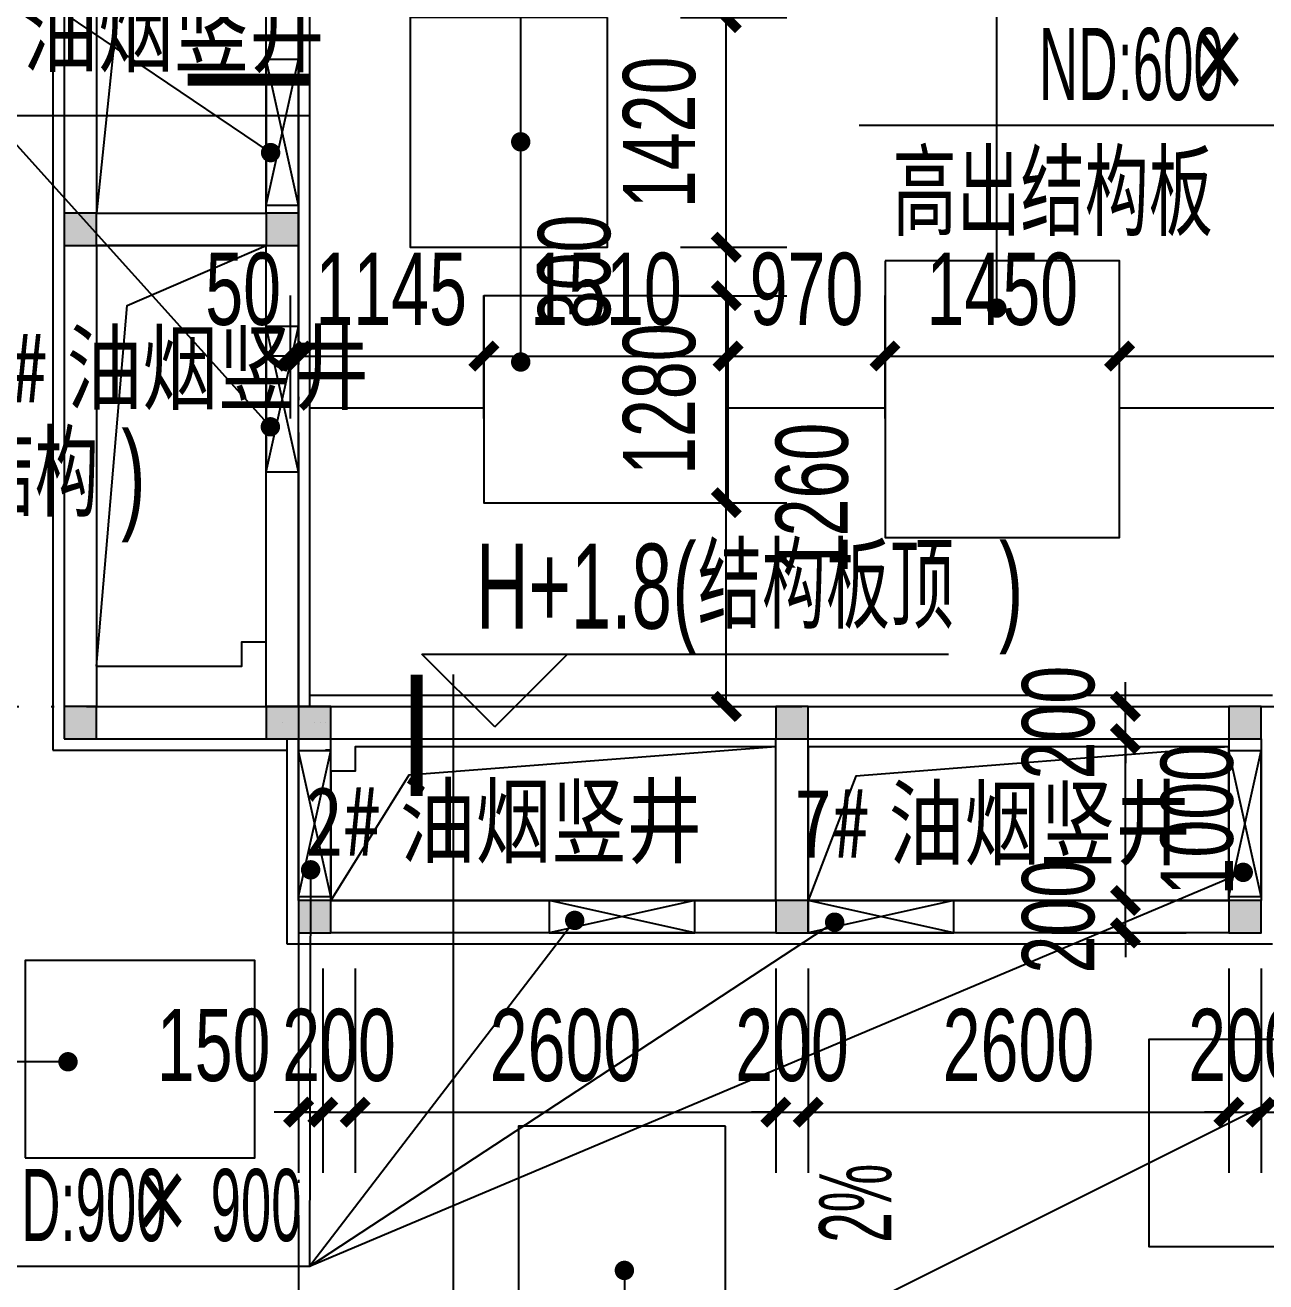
# Model space of a CAD drawing. Extents: x -409435 to 356702, y -107829 to 330904.
# Drawn here: x 21710 to 29379, y 271442 to 279213 of the extents above; entities that cross this region are included whole.
import ezdxf
from ezdxf.xclip import XClip

# ---------------------------------------------------------------- set-up
doc = ezdxf.new("R2010")
doc.units = 0
doc.header["$LTSCALE"] = 1000
doc.header["$MEASUREMENT"] = 0
doc.header["$XCLIPFRAME"] = 0
doc.linetypes.add('104-14# 核心筒$0$DOTE', pattern=[2.42, 2, -0.2, 0.02, -0.2])
doc.linetypes.add('109-34 轴网$0$L1$0$$AUDIT_BAD_LTYPE1', pattern=[0])
for name, color, linetype in [('01-标注_尺寸', 124, 'Continuous'), ('01-标注_符号', 200, 'Continuous'), ('02-TEXT_标注', 130, 'Continuous'), ('104-14# 核心筒$0$A_AXIS-轴线', 36, '104-14# 核心筒$0$DOTE'), ('PUB_HATCH', 8, 'Continuous'), ('X-104 14#平面$0$01-标注_标高', 200, 'Continuous'), ('X-104 14#平面$0$02-TEXT_标注', 130, 'Continuous'), ('X-104 14#平面$0$A-O_分水线', 127, 'Continuous'), ('X-104 14#平面$0$A-O_散水', 134, 'Continuous'), ('X-104 14#平面$0$A-SUR_保温', 222, 'Continuous'), ('X-104 14#平面$0$A-TECH_暖通', 6, 'Continuous'), ('X-104 14#平面$0$A_STR-砌块墙', 121, 'Continuous'), ('X-104 14#平面$0$A_STR-砼柱', 51, 'Continuous'), ('X-104 14#平面$0$DUCT-新风管立管', 3, 'Continuous')]:
    doc.layers.add(name, color=color, linetype=linetype)
doc.styles.add('_TCH_DIM', font='ros.shx', dxfattribs={"width": 0.8, "height": 2, "bigfont": 'jd.shx'})
doc.styles.add('_TCH_DIM_T3', font='ros.shx', dxfattribs={"width": 0.705882, "bigfont": 'jd.shx'})
doc.styles.add('X-104 14#平面$0$_TCH_DIM', font='ros.shx', dxfattribs={"width": 0.8, "bigfont": 'jd.shx'})
doc.styles.add('X-104 14#平面$0$Standard', font='STXIHEI_0.TTF', dxfattribs={"width": 0.8})
doc.dimstyles.new('_TCH_ARCH&&150', dxfattribs={"dimtxt": 446.25, "dimasz": 150, "dimexe": 375, "dimexo": 450, "dimgap": 189.375, "dimtad": 1, "dimdec": 0, "dimzin": 0, "dimdsep": 46, "dimtxsty": '_TCH_DIM_T3', "dimblk": 'ARCHTICK', "dimcen": 0.09, "dimclrt": 7, "dimazin": 2, "dimtfac": 1, "dimtdec": 0, "dimtix": 1, "dimtmove": 2, "dimatfit": 3, "dimfxl": 0, "dimtolj": 1, "dimtzin": 0, "dimarcsym": 0})

# ---------------------------------------------------------------- blocks, each defined once
blk = doc.blocks.new('104-14# 核心筒')
at = {"layer": '104-14# 核心筒$0$A_AXIS-轴线'}
for p, q in [((23400, 317833.6), (23400, 259754.9)), ((-9370.1, 275000), (120259.9, 275000))]:
    blk.add_line(p, q, dxfattribs=at)
blk = doc.blocks.new('X-104 14#平面$0$0000')
for p, q in [((-17930, 7816.9), (-16855, 7816.9)), ((-15345, 7816.9), (-14375, 7816.9)), ((-12925, 7816.9), (-8950, 7816.9)), ((-17100, 971.2), (-8200, 5421.2))]:
    blk.add_line(p, q)
blk = doc.blocks.new('*U422')
blk.add_lwpolyline([(200, 0), (200, 900), (0, 900), (0, 0), (200, 0), (0, 900), (0, 0), (200, 900)])
blk = doc.blocks.new('_FZH')
blk.add_lwpolyline([(-0.5, -0.5), (0.5, -0.5), (0.5, 0.5), (-0.5, 0.5)], close=True)
at = {"layer": 'PUB_HATCH'}
blk.add_solid([(-0.5, -0.5), (0.5, -0.5), (-0.5, 0.5), (0.5, 0.5)], dxfattribs=at)
blk = doc.blocks.new('X-104 14#平面')
at = {"layer": 'X-104 14#平面$0$01-标注_标高'}
for p, q in [((24612.3, 274873.6), (24162.3, 275323.6)), ((24162.3, 275323.6), (27418.3, 275323.6)), ((24612.3, 274873.6), (25062.3, 275323.6))]:
    blk.add_line(p, q, dxfattribs=at)
at = {"layer": 'X-104 14#平面$0$A-O_散水'}
for points in [[(25310, 279260), (24090, 279260), (24090, 277840), (25310, 277840)], [(27025, 277755), (27025, 276045), (28475, 276045), (28475, 277755)], [(26055, 276260), (26055, 277540), (24545, 277540), (24545, 276260)], [(21710, 272210), (23130, 272210), (23130, 273430), (21710, 273430)], [(30165, 271660), (30165, 272940), (28655, 272940), (28655, 271660)], [(26040, 272404.4), (24760, 272404.4), (24760, 270894.4), (26040, 270894.4)]]:
    blk.add_lwpolyline(points, close=True, dxfattribs=at)
at = {"layer": 'X-104 14#平面$0$A-SUR_保温'}
for p, q in [((21880, 280850), (21880, 277950)), ((23470, 277950), (23470, 280850)), ((21880, 277950), (21880, 274730)), ((23470, 275000), (23470, 277950)), ((23470, 275070), (23500, 275070)), ((23500, 275070), (23566.7, 275070)), ((23566.7, 275070), (26445.3, 275070)), ((26445.3, 275070), (29420, 275070)), ((23330, 273530), (23330, 274800)), ((21880, 274730), (23300, 274730)), ((23300, 274730), (23330, 274730)), ((23600, 274730), (23566.7, 274730)), ((26445.3, 273530), (23330, 273530)), ((29420, 273530), (26445.3, 273530))]:
    blk.add_line(p, q, dxfattribs=at)
at = {"layer": 'X-104 14#平面$0$A_STR-砌块墙'}
for p, q in [((21950, 280750), (21950, 278050)), ((22150, 280750), (22150, 278050)), ((23200, 278050), (23200, 280750)), ((23400, 278050), (23400, 280750)), ((22150, 278050), (23200, 278050)), ((21950, 277850), (21950, 275000)), ((22150, 277850), (23200, 277850)), ((22150, 277850), (22150, 275000)), ((23200, 275000), (23200, 277850)), ((23400, 275000), (23400, 277850)), ((22150, 275000), (23200, 275000)), ((23600, 275000), (26350, 275000)), ((26550, 275000), (29150, 275000)), ((23300, 274900), (23300, 274900)), ((23400, 274900), (23400, 274900)), ((23500, 274900), (23500, 274900)), ((23500, 274900), (23500, 274900)), ((23533.3, 274900), (23533.3, 274900)), ((23566.7, 274900), (23566.7, 274900)), ((22150, 274800), (23200, 274800)), ((23400, 273800), (23400, 274800)), ((23600, 273800), (23600, 274800)), ((23600, 274800), (26350, 274800)), ((26350, 273800), (26350, 274800)), ((26550, 274800), (29150, 274800)), ((26550, 273800), (26550, 274800)), ((29150, 274800), (29150, 273800)), ((29350, 274800), (29350, 273800)), ((26350, 273800), (23600, 273800)), ((29150, 273800), (26550, 273800)), ((26350, 273600), (23600, 273600)), ((29150, 273600), (26550, 273600))]:
    blk.add_line(p, q, dxfattribs=at)
at = {"layer": 'X-104 14#平面$0$DUCT-新风管立管', "elevation": 3000}
for points in [[(23200, 280750), (22150, 280750), (22150, 278050), (23200, 278050), (23200, 280750), (22395.4, 280422.7), (22150, 278050)], [(29150, 274750), (26550, 274750), (26550, 273800), (29150, 273800), (29150, 274750), (26845.6, 274569.8), (26550, 273800)]]:
    blk.add_lwpolyline(points, dxfattribs=at)
at = {"layer": 'X-104 14#平面$0$DUCT-新风管立管'}
for points in [[(22150, 275250), (23050, 275250), (23050, 275400), (23200, 275400), (23200, 277850), (22150, 277850), (22150, 275250), (22339.7, 277479.4), (23200, 277850)], [(26350, 274750), (23750, 274750), (23750, 274600), (23600, 274600), (23600, 273800), (26350, 273800), (26350, 274750), (24080.7, 274574.2), (23600, 273800)]]:
    blk.add_lwpolyline(points, dxfattribs=at)
ref = blk.add_blockref('104-14# 核心筒', (0, 0))
XClip(ref).set_block_clipping_path([(-38664.3623821461, -25500), (139216.5485069363, 330900)])
at = {"layer": 'X-104 14#平面$0$A-O_分水线'}
blk.add_blockref('X-104 14#平面$0$0000', (41400, 269028.8), dxfattribs=at)
at = {"layer": 'X-104 14#平面$0$A-TECH_暖通'}
for p in [(23200, 278100), (23200, 276450), (23400, 273825), (29150, 273825)]:
    blk.add_blockref('*U422', p, dxfattribs=at)
at = {"layer": 'X-104 14#平面$0$A-TECH_暖通', "rotation": 90}
for p in [(25850, 273600), (27450, 273600)]:
    blk.add_blockref('*U422', p, dxfattribs=at)
at = {"layer": 'X-104 14#平面$0$A_STR-砼柱', "yscale": 200, "zscale": 200}
for p, xscale in [((22050, 277950), 200), ((23300, 277950), 200), ((22050, 274900), 200), ((23400, 274900), 400), ((26450, 274900, 3000), 200), ((29250, 274900, 3000), 200), ((23500, 273700), 200), ((26450, 273700, 3000), 200), ((29250, 273700, 3000), 200)]:
    blk.add_blockref('_FZH', p, dxfattribs=dict(at, xscale=xscale))
at = {"layer": 'X-104 14#平面$0$02-TEXT_标注'}
for s, height, style, width, p in [('油烟竖井', 428.14, 'X-104 14#平面$0$Standard', 0.8, (21692.3, 278968.5, 3000)), ('油烟竖井', 428.14, 'X-104 14#平面$0$Standard', 0.8, (21966.2, 276880, 3000)), ('6#', 428.14, 'X-104 14#平面$0$Standard', 0.8, (21382, 276880, 3000)), ('结构', 520.93, 'X-104 14#平面$0$_TCH_DIM', 0.8, (21372.8, 276173.5)), (')', 525, 'X-104 14#平面$0$_TCH_DIM', 0.64, (22304, 276173.5)), ('H+1.8', 525, 'X-104 14#平面$0$_TCH_DIM', 0.64, (24496.6, 275481.1)), ('(', 525, 'X-104 14#平面$0$_TCH_DIM', 0.64, (25710.8, 275481.1)), ('结构板顶', 520.93, 'X-104 14#平面$0$_TCH_DIM', 0.8, (25867.6, 275481.1)), (')', 525, 'X-104 14#平面$0$_TCH_DIM', 0.64, (27730, 275481.1)), ('油烟竖井', 428.14, 'X-104 14#平面$0$Standard', 0.8, (24026.2, 274076.6)), ('油烟竖井', 428.14, 'X-104 14#平面$0$Standard', 0.8, (27047, 274064.2)), ('2#', 428.14, 'X-104 14#平面$0$Standard', 0.8, (23442.1, 274076.6)), ('7#', 428.14, 'X-104 14#平面$0$Standard', 0.8, (26462.9, 274064.2))]:
    blk.add_text(s, height=height, dxfattribs=dict(at, style=style, width=width)).set_placement(p)
blk = doc.blocks.new('_ArchTick')
at = {"color": 0, "linetype": 'ByBlock', "const_width": 0.4}
blk.add_lwpolyline([(-0.5, -0.5), (0.5, 0.5)], dxfattribs=at)
blk = doc.blocks.new('*D924')
at = {"layer": '01-标注_尺寸', "color": 0, "lineweight": -2, "transparency": 16777216}
for p, q in [((29150, 273379.7), (29150, 272116.4)), ((29350, 273379.7), (29350, 272116.4)), ((29150, 272491.4), (29000, 272491.4)), ((29150, 272491.4), (29350, 272491.4)), ((29350, 272491.4), (29500, 272491.4))]:
    blk.add_line(p, q, dxfattribs=at)
at = {"layer": 'Defpoints', "color": 0, "transparency": 16777216}
for p in [(29150, 273829.7), (29350, 273829.7), (29350, 272491.4)]:
    blk.add_point(p, dxfattribs=at)
at = {"layer": '01-标注_尺寸', "color": 0, "lineweight": -2, "transparency": 16777216, "xscale": 150, "yscale": 150, "zscale": 150}
blk.add_blockref('_ArchTick', (29150, 272491.4), dxfattribs=at)
at = {"layer": '01-标注_尺寸', "color": 0, "lineweight": -2, "transparency": 16777216, "xscale": 150, "yscale": 150, "zscale": 150, "rotation": 180}
blk.add_blockref('_ArchTick', (29350, 272491.4), dxfattribs=at)
at = {"layer": '01-标注_尺寸', "color": 7, "transparency": 16777216, "insert": (29250, 272903.9), "char_height": 446.25, "attachment_point": 5, "style": '_TCH_DIM_T3'}
blk.add_mtext('\\A1;200', dxfattribs=at)
blk = doc.blocks.new('*D925')
at = {"layer": '01-标注_尺寸', "color": 0, "lineweight": -2, "transparency": 16777216}
for p, q in [((26550, 273379.7), (26550, 272116.4)), ((29150, 273379.7), (29150, 272116.4)), ((26550, 272491.4), (29150, 272491.4))]:
    blk.add_line(p, q, dxfattribs=at)
at = {"layer": 'Defpoints', "color": 0, "transparency": 16777216}
for p in [(26550, 273829.7), (29150, 273829.7), (29150, 272491.4)]:
    blk.add_point(p, dxfattribs=at)
at = {"layer": '01-标注_尺寸', "color": 0, "lineweight": -2, "transparency": 16777216, "xscale": 150, "yscale": 150, "zscale": 150, "rotation": 180}
blk.add_blockref('_ArchTick', (26550, 272491.4), dxfattribs=at)
at = {"layer": '01-标注_尺寸', "color": 0, "lineweight": -2, "transparency": 16777216, "xscale": 150, "yscale": 150, "zscale": 150}
blk.add_blockref('_ArchTick', (29150, 272491.4), dxfattribs=at)
at = {"layer": '01-标注_尺寸', "color": 7, "transparency": 16777216, "insert": (27850, 272903.9), "char_height": 446.25, "attachment_point": 5, "style": '_TCH_DIM_T3'}
blk.add_mtext('\\A1;2600', dxfattribs=at)
blk = doc.blocks.new('*D926')
at = {"layer": '01-标注_尺寸', "color": 0, "lineweight": -2, "transparency": 16777216}
for p, q in [((26350, 273379.7), (26350, 272116.4)), ((26550, 273379.7), (26550, 272116.4)), ((26350, 272491.4), (26200, 272491.4)), ((26350, 272491.4), (26550, 272491.4)), ((26550, 272491.4), (26700, 272491.4))]:
    blk.add_line(p, q, dxfattribs=at)
at = {"layer": 'Defpoints', "color": 0, "transparency": 16777216}
for p in [(26350, 273829.7), (26550, 273829.7), (26550, 272491.4)]:
    blk.add_point(p, dxfattribs=at)
at = {"layer": '01-标注_尺寸', "color": 0, "lineweight": -2, "transparency": 16777216, "xscale": 150, "yscale": 150, "zscale": 150}
blk.add_blockref('_ArchTick', (26350, 272491.4), dxfattribs=at)
at = {"layer": '01-标注_尺寸', "color": 0, "lineweight": -2, "transparency": 16777216, "xscale": 150, "yscale": 150, "zscale": 150, "rotation": 180}
blk.add_blockref('_ArchTick', (26550, 272491.4), dxfattribs=at)
at = {"layer": '01-标注_尺寸', "color": 7, "transparency": 16777216, "insert": (26450, 272903.9), "char_height": 446.25, "attachment_point": 5, "style": '_TCH_DIM_T3'}
blk.add_mtext('\\A1;200', dxfattribs=at)
blk = doc.blocks.new('*D927')
at = {"layer": '01-标注_尺寸', "color": 0, "lineweight": -2, "transparency": 16777216}
for p, q in [((23750, 273379.7), (23750, 272116.4)), ((26350, 273379.7), (26350, 272116.4)), ((23750, 272491.4), (26350, 272491.4))]:
    blk.add_line(p, q, dxfattribs=at)
at = {"layer": 'Defpoints', "color": 0, "transparency": 16777216}
for p in [(23750, 273829.7), (26350, 273829.7), (26350, 272491.4)]:
    blk.add_point(p, dxfattribs=at)
at = {"layer": '01-标注_尺寸', "color": 0, "lineweight": -2, "transparency": 16777216, "xscale": 150, "yscale": 150, "zscale": 150, "rotation": 180}
blk.add_blockref('_ArchTick', (23750, 272491.4), dxfattribs=at)
at = {"layer": '01-标注_尺寸', "color": 0, "lineweight": -2, "transparency": 16777216, "xscale": 150, "yscale": 150, "zscale": 150}
blk.add_blockref('_ArchTick', (26350, 272491.4), dxfattribs=at)
at = {"layer": '01-标注_尺寸', "color": 7, "transparency": 16777216, "insert": (25050, 272903.9), "char_height": 446.25, "attachment_point": 5, "style": '_TCH_DIM_T3'}
blk.add_mtext('\\A1;2600', dxfattribs=at)
blk = doc.blocks.new('*D928')
at = {"layer": '01-标注_尺寸', "color": 0, "lineweight": -2, "transparency": 16777216}
for p, q in [((23550, 273379.7), (23550, 272116.4)), ((23750, 273379.7), (23750, 272116.4)), ((23550, 272491.4), (23400, 272491.4)), ((23550, 272491.4), (23750, 272491.4)), ((23750, 272491.4), (23900, 272491.4))]:
    blk.add_line(p, q, dxfattribs=at)
at = {"layer": 'Defpoints', "color": 0, "transparency": 16777216}
for p in [(23550, 273829.7), (23750, 273829.7), (23750, 272491.4)]:
    blk.add_point(p, dxfattribs=at)
at = {"layer": '01-标注_尺寸', "color": 0, "lineweight": -2, "transparency": 16777216, "xscale": 150, "yscale": 150, "zscale": 150}
blk.add_blockref('_ArchTick', (23550, 272491.4), dxfattribs=at)
at = {"layer": '01-标注_尺寸', "color": 0, "lineweight": -2, "transparency": 16777216, "xscale": 150, "yscale": 150, "zscale": 150, "rotation": 180}
blk.add_blockref('_ArchTick', (23750, 272491.4), dxfattribs=at)
at = {"layer": '01-标注_尺寸', "color": 7, "transparency": 16777216, "insert": (23650, 272903.9), "char_height": 446.25, "attachment_point": 5, "style": '_TCH_DIM_T3'}
blk.add_mtext('\\A1;200', dxfattribs=at)
blk = doc.blocks.new('*D929')
at = {"layer": '01-标注_尺寸', "color": 0, "lineweight": -2, "transparency": 16777216}
for p, q in [((23400, 273379.7), (23400, 272116.4)), ((23550, 273379.7), (23550, 272116.4)), ((23400, 272491.4), (23250, 272491.4)), ((23400, 272491.4), (23550, 272491.4)), ((23550, 272491.4), (23700, 272491.4))]:
    blk.add_line(p, q, dxfattribs=at)
at = {"layer": 'Defpoints', "color": 0, "transparency": 16777216}
for p in [(23400, 273829.7), (23550, 273829.7), (23550, 272491.4)]:
    blk.add_point(p, dxfattribs=at)
at = {"layer": '01-标注_尺寸', "color": 0, "lineweight": -2, "transparency": 16777216, "xscale": 150, "yscale": 150, "zscale": 150}
blk.add_blockref('_ArchTick', (23400, 272491.4), dxfattribs=at)
at = {"layer": '01-标注_尺寸', "color": 0, "lineweight": -2, "transparency": 16777216, "xscale": 150, "yscale": 150, "zscale": 150, "rotation": 180}
blk.add_blockref('_ArchTick', (23550, 272491.4), dxfattribs=at)
at = {"layer": '01-标注_尺寸', "color": 7, "transparency": 16777216, "insert": (22875, 272903.9), "char_height": 446.25, "attachment_point": 5, "style": '_TCH_DIM_T3'}
blk.add_mtext('\\A1;150', dxfattribs=at)
blk = doc.blocks.new('*D933')
at = {"layer": '01-标注_尺寸', "color": 0, "lineweight": -2, "transparency": 16777216}
for p, q in [((28511, 275000), (28511, 275150)), ((28056.9, 275000), (28886, 275000)), ((28511, 274800), (28511, 275000)), ((28056.9, 274800), (28886, 274800)), ((28511, 274800), (28511, 274650))]:
    blk.add_line(p, q, dxfattribs=at)
at = {"layer": 'Defpoints', "color": 0, "transparency": 16777216}
for p in [(27606.9, 275000), (28511, 275000), (27606.9, 274800)]:
    blk.add_point(p, dxfattribs=at)
at = {"layer": '01-标注_尺寸', "color": 0, "lineweight": -2, "transparency": 16777216, "xscale": 150, "yscale": 150, "zscale": 150}
for p, rotation in [((28511, 275000), 270), ((28511, 274800), 90)]:
    blk.add_blockref('_ArchTick', p, dxfattribs=dict(at, rotation=rotation))
at = {"layer": '01-标注_尺寸', "color": 7, "transparency": 16777216, "insert": (28098.5, 274900), "char_height": 446.25, "attachment_point": 5, "rotation": 90, "style": '_TCH_DIM_T3'}
blk.add_mtext('\\A1;200', dxfattribs=at)
blk = doc.blocks.new('*D934')
at = {"layer": '01-标注_尺寸', "color": 0, "lineweight": -2, "transparency": 16777216}
for p, q in [((28056.9, 274800), (28886, 274800)), ((28511, 273800), (28511, 274800)), ((28056.9, 273800), (28886, 273800))]:
    blk.add_line(p, q, dxfattribs=at)
at = {"layer": 'Defpoints', "color": 0, "transparency": 16777216}
for p in [(27606.9, 274800), (28511, 274800), (27606.9, 273800)]:
    blk.add_point(p, dxfattribs=at)
at = {"layer": '01-标注_尺寸', "color": 0, "lineweight": -2, "transparency": 16777216, "xscale": 150, "yscale": 150, "zscale": 150}
for p, rotation in [((28511, 274800), 90), ((28511, 273800), 270)]:
    blk.add_blockref('_ArchTick', p, dxfattribs=dict(at, rotation=rotation))
at = {"layer": '01-标注_尺寸', "color": 7, "transparency": 16777216, "insert": (28955.2, 274300), "char_height": 446.25, "attachment_point": 5, "rotation": 90, "style": '_TCH_DIM_T3'}
blk.add_mtext('\\A1;1000', dxfattribs=at)
blk = doc.blocks.new('*D935')
at = {"layer": '01-标注_尺寸', "color": 0, "lineweight": -2, "transparency": 16777216}
for p, q in [((28511, 273800), (28511, 273950)), ((28056.9, 273800), (28886, 273800)), ((28511, 273600), (28511, 273800)), ((28056.9, 273600), (28886, 273600)), ((28511, 273600), (28511, 273450))]:
    blk.add_line(p, q, dxfattribs=at)
at = {"layer": 'Defpoints', "color": 0, "transparency": 16777216}
for p in [(27606.9, 273800), (28511, 273800), (27606.9, 273600)]:
    blk.add_point(p, dxfattribs=at)
at = {"layer": '01-标注_尺寸', "color": 0, "lineweight": -2, "transparency": 16777216, "xscale": 150, "yscale": 150, "zscale": 150}
for p, rotation in [((28511, 273800), 270), ((28511, 273600), 90)]:
    blk.add_blockref('_ArchTick', p, dxfattribs=dict(at, rotation=rotation))
at = {"layer": '01-标注_尺寸', "color": 7, "transparency": 16777216, "insert": (28098.5, 273700), "char_height": 446.25, "attachment_point": 5, "rotation": 90, "style": '_TCH_DIM_T3'}
blk.add_mtext('\\A1;200', dxfattribs=at)
blk = doc.blocks.new('*D1972')
at = {"layer": '01-标注_尺寸', "color": 0, "lineweight": -2, "transparency": 16777216}
for p, q in [((23350, 276779.6), (23350, 277541.6)), ((23400, 276779.6), (23400, 277541.6)), ((23350, 277166.6), (23200, 277166.6)), ((23350, 277166.6), (23400, 277166.6)), ((23400, 277166.6), (23550, 277166.6))]:
    blk.add_line(p, q, dxfattribs=at)
at = {"layer": 'Defpoints', "color": 0, "transparency": 16777216}
for p in [(23400, 277166.6), (23350, 276329.6), (23400, 276329.6)]:
    blk.add_point(p, dxfattribs=at)
at = {"layer": '01-标注_尺寸', "color": 0, "lineweight": -2, "transparency": 16777216, "xscale": 150, "yscale": 150, "zscale": 150}
blk.add_blockref('_ArchTick', (23350, 277166.6), dxfattribs=at)
at = {"layer": '01-标注_尺寸', "color": 0, "lineweight": -2, "transparency": 16777216, "xscale": 150, "yscale": 150, "zscale": 150, "rotation": 180}
blk.add_blockref('_ArchTick', (23400, 277166.6), dxfattribs=at)
at = {"layer": '01-标注_尺寸', "color": 7, "transparency": 16777216, "insert": (23057.2, 277579.1), "char_height": 446.25, "attachment_point": 5, "style": '_TCH_DIM_T3'}
blk.add_mtext('\\A1;50', dxfattribs=at)
blk = doc.blocks.new('*D1973')
at = {"layer": '01-标注_尺寸', "color": 0, "lineweight": -2, "transparency": 16777216}
for p, q in [((23400, 276779.6), (23400, 277541.6)), ((24545, 276779.6), (24545, 277541.6)), ((23400, 277166.6), (24545, 277166.6))]:
    blk.add_line(p, q, dxfattribs=at)
at = {"layer": 'Defpoints', "color": 0, "transparency": 16777216}
for p in [(24545, 277166.6), (23400, 276329.6), (24545, 276329.6)]:
    blk.add_point(p, dxfattribs=at)
at = {"layer": '01-标注_尺寸', "color": 0, "lineweight": -2, "transparency": 16777216, "xscale": 150, "yscale": 150, "zscale": 150, "rotation": 180}
blk.add_blockref('_ArchTick', (23400, 277166.6), dxfattribs=at)
at = {"layer": '01-标注_尺寸', "color": 0, "lineweight": -2, "transparency": 16777216, "xscale": 150, "yscale": 150, "zscale": 150}
blk.add_blockref('_ArchTick', (24545, 277166.6), dxfattribs=at)
at = {"layer": '01-标注_尺寸', "color": 7, "transparency": 16777216, "insert": (23972.5, 277579.1), "char_height": 446.25, "attachment_point": 5, "style": '_TCH_DIM_T3'}
blk.add_mtext('\\A1;1145', dxfattribs=at)
blk = doc.blocks.new('*D1974')
at = {"layer": '01-标注_尺寸', "color": 0, "lineweight": -2, "transparency": 16777216}
for p, q in [((24545, 276779.6), (24545, 277541.6)), ((26055, 276779.6), (26055, 277541.6)), ((24545, 277166.6), (26055, 277166.6))]:
    blk.add_line(p, q, dxfattribs=at)
at = {"layer": 'Defpoints', "color": 0, "transparency": 16777216}
for p in [(26055, 277166.6), (24545, 276329.6), (26055, 276329.6)]:
    blk.add_point(p, dxfattribs=at)
at = {"layer": '01-标注_尺寸', "color": 0, "lineweight": -2, "transparency": 16777216, "xscale": 150, "yscale": 150, "zscale": 150, "rotation": 180}
blk.add_blockref('_ArchTick', (24545, 277166.6), dxfattribs=at)
at = {"layer": '01-标注_尺寸', "color": 0, "lineweight": -2, "transparency": 16777216, "xscale": 150, "yscale": 150, "zscale": 150}
blk.add_blockref('_ArchTick', (26055, 277166.6), dxfattribs=at)
at = {"layer": '01-标注_尺寸', "color": 7, "transparency": 16777216, "insert": (25300, 277579.1), "char_height": 446.25, "attachment_point": 5, "style": '_TCH_DIM_T3'}
blk.add_mtext('\\A1;1510', dxfattribs=at)
blk = doc.blocks.new('*D1975')
at = {"layer": '01-标注_尺寸', "color": 0, "lineweight": -2, "transparency": 16777216}
for p, q in [((26055, 276779.6), (26055, 277541.6)), ((27025, 276779.6), (27025, 277541.6)), ((26055, 277166.6), (27025, 277166.6))]:
    blk.add_line(p, q, dxfattribs=at)
at = {"layer": 'Defpoints', "color": 0, "transparency": 16777216}
for p in [(27025, 277166.6), (26055, 276329.6), (27025, 276329.6)]:
    blk.add_point(p, dxfattribs=at)
at = {"layer": '01-标注_尺寸', "color": 0, "lineweight": -2, "transparency": 16777216, "xscale": 150, "yscale": 150, "zscale": 150, "rotation": 180}
blk.add_blockref('_ArchTick', (26055, 277166.6), dxfattribs=at)
at = {"layer": '01-标注_尺寸', "color": 0, "lineweight": -2, "transparency": 16777216, "xscale": 150, "yscale": 150, "zscale": 150}
blk.add_blockref('_ArchTick', (27025, 277166.6), dxfattribs=at)
at = {"layer": '01-标注_尺寸', "color": 7, "transparency": 16777216, "insert": (26540, 277579.1), "char_height": 446.25, "attachment_point": 5, "style": '_TCH_DIM_T3'}
blk.add_mtext('\\A1;970', dxfattribs=at)
blk = doc.blocks.new('*D1976')
at = {"layer": '01-标注_尺寸', "color": 0, "lineweight": -2, "transparency": 16777216}
for p, q in [((27025, 276779.6), (27025, 277541.6)), ((28475, 276779.6), (28475, 277541.6)), ((27025, 277166.6), (28475, 277166.6))]:
    blk.add_line(p, q, dxfattribs=at)
at = {"layer": 'Defpoints', "color": 0, "transparency": 16777216}
for p in [(28475, 277166.6), (27025, 276329.6), (28475, 276329.6)]:
    blk.add_point(p, dxfattribs=at)
at = {"layer": '01-标注_尺寸', "color": 0, "lineweight": -2, "transparency": 16777216, "xscale": 150, "yscale": 150, "zscale": 150, "rotation": 180}
blk.add_blockref('_ArchTick', (27025, 277166.6), dxfattribs=at)
at = {"layer": '01-标注_尺寸', "color": 0, "lineweight": -2, "transparency": 16777216, "xscale": 150, "yscale": 150, "zscale": 150}
blk.add_blockref('_ArchTick', (28475, 277166.6), dxfattribs=at)
at = {"layer": '01-标注_尺寸', "color": 7, "transparency": 16777216, "insert": (27750, 277579.1), "char_height": 446.25, "attachment_point": 5, "style": '_TCH_DIM_T3'}
blk.add_mtext('\\A1;1450', dxfattribs=at)
blk = doc.blocks.new('*D1977')
at = {"layer": '01-标注_尺寸', "color": 0, "lineweight": -2, "transparency": 16777216}
for p, q in [((28475, 276779.6), (28475, 277541.6)), ((32400, 276779.6), (32400, 277541.6)), ((28475, 277166.6), (32400, 277166.6))]:
    blk.add_line(p, q, dxfattribs=at)
at = {"layer": 'Defpoints', "color": 0, "transparency": 16777216}
for p in [(32400, 277166.6), (28475, 276329.6), (32400, 276329.6)]:
    blk.add_point(p, dxfattribs=at)
at = {"layer": '01-标注_尺寸', "color": 0, "lineweight": -2, "transparency": 16777216, "xscale": 150, "yscale": 150, "zscale": 150, "rotation": 180}
blk.add_blockref('_ArchTick', (28475, 277166.6), dxfattribs=at)
at = {"layer": '01-标注_尺寸', "color": 0, "lineweight": -2, "transparency": 16777216, "xscale": 150, "yscale": 150, "zscale": 150}
blk.add_blockref('_ArchTick', (32400, 277166.6), dxfattribs=at)
at = {"layer": '01-标注_尺寸', "color": 7, "transparency": 16777216, "insert": (30437.5, 277579.1), "char_height": 446.25, "attachment_point": 5, "style": '_TCH_DIM_T3'}
blk.add_mtext('\\A1;3925', dxfattribs=at)
blk = doc.blocks.new('*D1980')
at = {"layer": '01-标注_尺寸', "color": 0, "lineweight": -2, "transparency": 16777216}
for p, q in [((25760, 276260), (26418.8, 276260)), ((26043.8, 275000), (26043.8, 276260)), ((25760, 275000), (26418.8, 275000))]:
    blk.add_line(p, q, dxfattribs=at)
at = {"layer": 'Defpoints', "color": 0, "transparency": 16777216}
for p in [(25310, 276260), (26043.8, 276260), (25310, 275000)]:
    blk.add_point(p, dxfattribs=at)
at = {"layer": '01-标注_尺寸', "color": 0, "lineweight": -2, "transparency": 16777216, "xscale": 150, "yscale": 150, "zscale": 150}
for p, rotation in [((26043.8, 276260), 90), ((26043.8, 275000), 270)]:
    blk.add_blockref('_ArchTick', p, dxfattribs=dict(at, rotation=rotation))
at = {"layer": '01-标注_尺寸', "color": 7, "transparency": 16777216, "insert": (26575.1, 276285.6), "char_height": 446.25, "attachment_point": 5, "rotation": 90, "style": '_TCH_DIM_T3'}
blk.add_mtext('\\A1;1260', dxfattribs=at)
blk = doc.blocks.new('*D1981')
at = {"layer": '01-标注_尺寸', "color": 0, "lineweight": -2, "transparency": 16777216}
for p, q in [((25760, 277540), (26418.8, 277540)), ((26043.8, 276260), (26043.8, 277540)), ((25760, 276260), (26418.8, 276260))]:
    blk.add_line(p, q, dxfattribs=at)
at = {"layer": 'Defpoints', "color": 0, "transparency": 16777216}
for p in [(25310, 277540), (26043.8, 277540), (25310, 276260)]:
    blk.add_point(p, dxfattribs=at)
at = {"layer": '01-标注_尺寸', "color": 0, "lineweight": -2, "transparency": 16777216, "xscale": 150, "yscale": 150, "zscale": 150}
for p, rotation in [((26043.8, 277540), 90), ((26043.8, 276260), 270)]:
    blk.add_blockref('_ArchTick', p, dxfattribs=dict(at, rotation=rotation))
at = {"layer": '01-标注_尺寸', "color": 7, "transparency": 16777216, "insert": (25631.3, 276900), "char_height": 446.25, "attachment_point": 5, "rotation": 90, "style": '_TCH_DIM_T3'}
blk.add_mtext('\\A1;1280', dxfattribs=at)
blk = doc.blocks.new('*D1982')
at = {"layer": '01-标注_尺寸', "color": 0, "lineweight": -2, "transparency": 16777216}
for p, q in [((26043.8, 277840), (26043.8, 277990)), ((25760, 277840), (26418.8, 277840)), ((26043.8, 277540), (26043.8, 277840)), ((25760, 277540), (26418.8, 277540)), ((26043.8, 277540), (26043.8, 277390))]:
    blk.add_line(p, q, dxfattribs=at)
at = {"layer": 'Defpoints', "color": 0, "transparency": 16777216}
for p in [(25310, 277840), (26043.8, 277840), (25310, 277540)]:
    blk.add_point(p, dxfattribs=at)
at = {"layer": '01-标注_尺寸', "color": 0, "lineweight": -2, "transparency": 16777216, "xscale": 150, "yscale": 150, "zscale": 150}
for p, rotation in [((26043.8, 277840), 270), ((26043.8, 277540), 90)]:
    blk.add_blockref('_ArchTick', p, dxfattribs=dict(at, rotation=rotation))
at = {"layer": '01-标注_尺寸', "color": 7, "transparency": 16777216, "insert": (25106.3, 277690), "char_height": 446.25, "attachment_point": 5, "rotation": 90, "style": '_TCH_DIM_T3'}
blk.add_mtext('\\A1;300', dxfattribs=at)
blk = doc.blocks.new('*D1983')
at = {"layer": '01-标注_尺寸', "color": 0, "lineweight": -2, "transparency": 16777216}
for p, q in [((25760, 279260), (26418.8, 279260)), ((26043.8, 277840), (26043.8, 279260)), ((25760, 277840), (26418.8, 277840))]:
    blk.add_line(p, q, dxfattribs=at)
at = {"layer": 'Defpoints', "color": 0, "transparency": 16777216}
for p in [(25310, 279260), (26043.8, 279260), (25310, 277840)]:
    blk.add_point(p, dxfattribs=at)
at = {"layer": '01-标注_尺寸', "color": 0, "lineweight": -2, "transparency": 16777216, "xscale": 150, "yscale": 150, "zscale": 150}
for p, rotation in [((26043.8, 279260), 90), ((26043.8, 277840), 270)]:
    blk.add_blockref('_ArchTick', p, dxfattribs=dict(at, rotation=rotation))
at = {"layer": '01-标注_尺寸', "color": 7, "transparency": 16777216, "insert": (25631.3, 278550), "char_height": 446.25, "attachment_point": 5, "rotation": 90, "style": '_TCH_DIM_T3'}
blk.add_mtext('\\A1;1420', dxfattribs=at)

msp = doc.modelspace()

# ---------------------------------------------------------------- linework, layer by layer
at = {"layer": '01-标注_符号'}
for p, q in [((27716.1, 277463), (27716.1, 283547)), ((24773.2, 277129.7), (24773.2, 283343.3)), ((24773.2, 278491.2), (24773.2, 283343.3)), ((23227.2, 278424.6), (19305.3, 281083.8)), ((23225.5, 276729.2), (19305.3, 281083.8)), ((23465.4, 278651), (18812.9, 278651)), ((30002.2, 278591.7), (26865.5, 278591.7)), ((24355.2, 275197), (24355.2, 265475.9)), ((23474.5, 273989.8), (23467.4, 271536.8)), ((29239.4, 273974.2), (23467.4, 271536.8)), ((25107, 273677.2), (23467.4, 271536.8)), ((26713.7, 273666.1), (23467.4, 271536.8)), ((21974.6, 272803), (18073.6, 272803)), ((23467.4, 271536.8), (20330.7, 271536.8)), ((25413.9, 271513), (25413.9, 266393.5))]:
    msp.add_line(p, q, dxfattribs=at)
at = {"layer": '01-标注_符号', "const_width": 75}
for points in [[(23465.4, 278876), (22715.4, 278876)], [(24130.2, 275197), (24130.2, 274447)]]:
    msp.add_lwpolyline(points, dxfattribs=at)
at = {"layer": '01-标注_符号', "const_width": 60}
for points in [[(24773.2, 278461.2, 1), (24773.2, 278521.2, 1)], [(23252, 278407.7, 1), (23202.4, 278441.4, 1)], [(27716.1, 277433, 1), (27716.1, 277493, 1)], [(24773.2, 277099.7, 1), (24773.2, 277159.7, 1)], [(23245.6, 276706.9, 1), (23205.5, 276751.5, 1)], [(23474.5, 274019.8, 1), (23474.4, 273959.8, 1)], [(29267, 273985.9, 1), (29211.7, 273962.5, 1)], [(25125.2, 273701, 1), (25088.7, 273653.4, 1)], [(26738.8, 273682.5, 1), (26688.6, 273649.6, 1)], [(22004.6, 272803, 1), (21944.6, 272803, 1)], [(25413.9, 271543, 1), (25413.9, 271483, 1)]]:
    msp.add_lwpolyline(points, format="xyb", close=True, dxfattribs=at)
at = {"layer": '01-标注_符号', "linetype": '109-34 轴网$0$L1$0$$AUDIT_BAD_LTYPE1'}
msp.add_lwpolyline([(27221.8, 272304.4, 0, 0, 0), (27221.8, 271834.4, 120, 0, 0), (27221.8, 271384.4, 0, 0, 0)], format="xyseb", dxfattribs=at)

# ---------------------------------------------------------------- block references
msp.add_blockref('X-104 14#平面', (0, 0))

# ---------------------------------------------------------------- texts
at = {"layer": '02-TEXT_标注', "style": '_TCH_DIM'}
for s, height, width, p in [('ND:600', 446.25, 0.564706, (27976.3, 278749.2)), ('×', 520.9, 0.8, (28925.5, 278749.2)), ('高出结构板', 520.93, 0.8, (27071.6, 277909.2)), ('ND:900', 446.25, 0.564706, (21441.6, 271694.3)), ('900', 446.25, 0.564706, (22856.3, 271694.3)), ('×', 520.9, 0.8, (22390.8, 271694.3))]:
    msp.add_text(s, height=height, dxfattribs=dict(at, width=width)).set_placement(p)
at = {"layer": '02-TEXT_标注', "linetype": '109-34 轴网$0$L1$0$$AUDIT_BAD_LTYPE1', "style": '_TCH_DIM', "width": 0.564706}
msp.add_text('2%%%', height=446.25, rotation=90, dxfattribs=at).set_placement((27064.3, 271684.8))

# ---------------------------------------------------------------- dimensions: what is measured, and where the dimension line sits
at = {"layer": '01-标注_尺寸'}
for p1, p2, distance, picture, middle in [((25310, 277840), (25310, 279260), -733.8, '*D1983', (25631.3, 278550)), ((23400, 276329.6), (24545, 276329.6), 837.1, '*D1973', (23972.5, 277579.1)), ((24545, 276329.6), (26055, 276329.6), 837.1, '*D1974', (25300, 277579.1)), ((26055, 276329.6), (27025, 276329.6), 837.1, '*D1975', (26540, 277579.1)), ((27025, 276329.6), (28475, 276329.6), 837.1, '*D1976', (27750, 277579.1)), ((28475, 276329.6), (32400, 276329.6), 837.1, '*D1977', (30437.5, 277579.1)), ((25310, 276260), (25310, 277540), -733.8, '*D1981', (25631.3, 276900)), ((27606.9, 274800), (27606.9, 275000), -904.1, '*D933', (28098.5, 274900)), ((27606.9, 273600), (27606.9, 273800), -904.1, '*D935', (28098.5, 273700)), ((23550, 273829.7), (23750, 273829.7), -1338.3, '*D928', (23650, 272903.9)), ((23750, 273829.7), (26350, 273829.7), -1338.3, '*D927', (25050, 272903.9)), ((26350, 273829.7), (26550, 273829.7), -1338.3, '*D926', (26450, 272903.9)), ((26550, 273829.7), (29150, 273829.7), -1338.3, '*D925', (27850, 272903.9)), ((29150, 273829.7), (29350, 273829.7), -1338.3, '*D924', (29250, 272903.9))]:
    dim = msp.add_aligned_dim(p1=p1, p2=p2, distance=distance, dimstyle='_TCH_ARCH&&150', dxfattribs=at)
    dim.commit()
    dim.dimension.update_dxf_attribs({"geometry": picture, "text_midpoint": middle})
for base, p1, p2, angle, picture, middle in [((26043.8, 277840), (25310, 277540), (25310, 277840), 90, '*D1982', (25106.3, 277690)), ((23400, 277166.6), (23350, 276329.6), (23400, 276329.6), 0, '*D1972', (23057.2, 277579.1)), ((26043.8, 276260), (25310, 275000), (25310, 276260), 90, '*D1980', (26575.1, 276285.6)), ((28511, 274800), (27606.9, 273800), (27606.9, 274800), 90, '*D934', (28955.2, 274300)), ((23550, 272491.4), (23400, 273829.7), (23550, 273829.7), 0, '*D929', (22875, 272903.9))]:
    dim = msp.add_linear_dim(base=base, p1=p1, p2=p2, angle=angle, dimstyle='_TCH_ARCH&&150', dxfattribs=at)
    dim.commit()
    dim.dimension.update_dxf_attribs({"geometry": picture, "text_midpoint": middle, "dimtype": 161})

doc.saveas('drawing.dxf')
